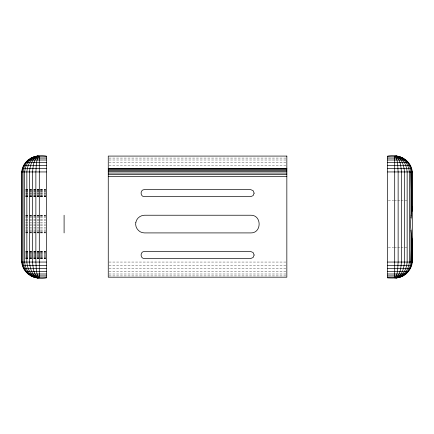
<?xml version="1.0" encoding="UTF-8"?>
<svg xmlns="http://www.w3.org/2000/svg" width="434" height="434" viewBox="0 0 434 434"><rect width="100%" height="100%" fill="white"/><g stroke="black" fill="none" stroke-linecap="round" stroke-linejoin="round"><path stroke-width="0.33" stroke-dasharray="2.17 1.63" d="M108.934 158.084L286.169 158.084M108.934 160.01L286.169 160.01M108.934 162.462L286.169 162.462M108.934 165.343L286.169 165.343M25.698 189.593L33.033 189.593M33.7 189.593L36.369 189.593M37.036 189.593L39.7 189.593M40.367 189.593L45.7 189.593M25.698 189.663L33.033 189.663M33.7 189.663L36.369 189.663M37.036 189.663L39.7 189.663M40.367 189.663L45.7 189.663M25.698 189.864L33.033 189.864M33.7 189.864L36.369 189.864M37.036 189.864L39.7 189.864M40.367 189.864L45.7 189.864M25.698 190.19L33.033 190.19M33.7 190.19L36.369 190.19M37.036 190.19L39.7 190.19M40.367 190.19L45.7 190.19M25.698 190.629L33.033 190.629M33.7 190.629L36.369 190.629M37.036 190.629L39.7 190.629M40.367 190.629L45.7 190.629M25.698 191.166L33.033 191.166M33.7 191.166L36.369 191.166M37.036 191.166L39.7 191.166M40.367 191.166L45.7 191.166M25.698 191.774L33.033 191.774M33.7 191.774L36.369 191.774M37.036 191.774L39.7 191.774M40.367 191.774L45.7 191.774M25.698 192.441L33.033 192.441M33.7 192.441L36.369 192.441M37.036 192.441L39.7 192.441M40.367 192.441L45.7 192.441M25.698 193.13L33.033 193.13M33.7 193.13L36.369 193.13M37.036 193.13L39.7 193.13M40.367 193.13L45.7 193.13M25.698 193.819L33.033 193.819M33.7 193.819L36.369 193.819M37.036 193.819L39.7 193.819M40.367 193.819L45.7 193.819M25.698 194.481L33.033 194.481M33.7 194.481L36.369 194.481M37.036 194.481L39.7 194.481M40.367 194.481L45.7 194.481M25.698 195.094L33.033 195.094M33.7 195.094L36.369 195.094M37.036 195.094L39.7 195.094M40.367 195.094L45.7 195.094M25.698 195.631L33.033 195.631M33.7 195.631L36.369 195.631M37.036 195.631L39.7 195.631M40.367 195.631L45.7 195.631M25.698 196.07L33.033 196.07M33.7 196.07L36.369 196.07M37.036 196.07L39.7 196.07M40.367 196.07L45.7 196.07M25.698 196.396L33.033 196.396M33.7 196.396L36.369 196.396M37.036 196.396L39.7 196.396M40.367 196.396L45.7 196.396M25.698 196.597L33.033 196.597M33.7 196.597L36.369 196.597M37.036 196.597L39.7 196.597M40.367 196.597L45.7 196.597M25.698 196.667L33.033 196.667M33.7 196.667L36.369 196.667M37.036 196.667L39.7 196.667M40.367 196.667L45.7 196.667M388.294 200.644L393.633 200.644M394.3 200.644L396.964 200.644M397.631 200.644L400.3 200.644M400.967 200.644L408.302 200.644M25.698 215.231L33.033 215.231M33.7 215.231L36.369 215.231M37.036 215.231L39.7 215.231M40.367 215.231L45.7 215.231M25.698 215.4L33.033 215.4M33.7 215.4L36.369 215.4M37.036 215.4L39.7 215.4M40.367 215.4L45.7 215.4M25.698 215.904L33.033 215.904M33.7 215.904L36.369 215.904M37.036 215.904L39.7 215.904M40.367 215.904L45.7 215.904M25.698 216.723L33.033 216.723M33.7 216.723L36.369 216.723M37.036 216.723L39.7 216.723M40.367 216.723L45.7 216.723M25.698 217.819L33.033 217.819M33.7 217.819L36.369 217.819M37.036 217.819L39.7 217.819M40.367 217.819L45.7 217.819M25.698 219.159L33.033 219.159M33.7 219.159L36.369 219.159M37.036 219.159L39.7 219.159M40.367 219.159L45.7 219.159M25.698 220.689L33.033 220.689M33.7 220.689L36.369 220.689M37.036 220.689L39.7 220.689M40.367 220.689L45.7 220.689M25.698 222.349L33.033 222.349M33.7 222.349L36.369 222.349M37.036 222.349L39.7 222.349M40.367 222.349L45.7 222.349M25.698 224.074L33.033 224.074M33.7 224.074L36.369 224.074M37.036 224.074L39.7 224.074M40.367 224.074L45.7 224.074M25.698 225.799L33.033 225.799M33.7 225.799L36.369 225.799M37.036 225.799L39.7 225.799M40.367 225.799L45.7 225.799M25.698 227.454L33.033 227.454M33.7 227.454L36.369 227.454M37.036 227.454L39.7 227.454M40.367 227.454L45.7 227.454M25.698 228.984L33.033 228.984M33.7 228.984L36.369 228.984M37.036 228.984L39.7 228.984M40.367 228.984L45.7 228.984M25.698 230.324L33.033 230.324M33.7 230.324L36.369 230.324M37.036 230.324L39.7 230.324M40.367 230.324L45.7 230.324M25.698 231.425L33.033 231.425M33.7 231.425L36.369 231.425M37.036 231.425L39.7 231.425M40.367 231.425L45.7 231.425M25.698 232.239L33.033 232.239M33.7 232.239L36.369 232.239M37.036 232.239L39.7 232.239M40.367 232.239L45.7 232.239M25.698 232.743L33.033 232.743M33.7 232.743L36.369 232.743M37.036 232.743L39.7 232.743M40.367 232.743L45.7 232.743M25.698 232.912L33.033 232.912M33.7 232.912L36.369 232.912M37.036 232.912L39.7 232.912M40.367 232.912L45.7 232.912M388.294 247.499L393.633 247.499M394.3 247.499L396.964 247.499M397.631 247.499L400.3 247.499M400.967 247.499L408.302 247.499M25.698 251.481L33.033 251.481M33.7 251.481L36.369 251.481M37.036 251.481L39.7 251.481M40.367 251.481L45.7 251.481M25.698 251.546L33.033 251.546M33.7 251.546L36.369 251.546M37.036 251.546L39.7 251.546M40.367 251.546L45.7 251.546M25.698 251.747L33.033 251.747M33.7 251.747L36.369 251.747M37.036 251.747L39.7 251.747M40.367 251.747L45.7 251.747M25.698 252.078L33.033 252.078M33.7 252.078L36.369 252.078M37.036 252.078L39.7 252.078M40.367 252.078L45.7 252.078M25.698 252.517L33.033 252.517M33.7 252.517L36.369 252.517M37.036 252.517L39.7 252.517M40.367 252.517L45.7 252.517M25.698 253.049L33.033 253.049M33.7 253.049L36.369 253.049M37.036 253.049L39.7 253.049M40.367 253.049L45.7 253.049M25.698 253.662L33.033 253.662M33.7 253.662L36.369 253.662M37.036 253.662L39.7 253.662M40.367 253.662L45.7 253.662M25.698 254.324L33.033 254.324M33.7 254.324L36.369 254.324M37.036 254.324L39.7 254.324M40.367 254.324L45.7 254.324M25.698 255.018L33.033 255.018M33.7 255.018L36.369 255.018M37.036 255.018L39.7 255.018M40.367 255.018L45.7 255.018M25.698 255.707L33.033 255.707M33.7 255.707L36.369 255.707M37.036 255.707L39.7 255.707M40.367 255.707L45.7 255.707M25.698 256.369L33.033 256.369M33.7 256.369L36.369 256.369M37.036 256.369L39.7 256.369M40.367 256.369L45.7 256.369M25.698 256.982L33.033 256.982M33.7 256.982L36.369 256.982M37.036 256.982L39.7 256.982M40.367 256.982L45.7 256.982M25.698 257.519L33.033 257.519M33.7 257.519L36.369 257.519M37.036 257.519L39.7 257.519M40.367 257.519L45.7 257.519M25.698 257.959L33.033 257.959M33.7 257.959L36.369 257.959M37.036 257.959L39.7 257.959M40.367 257.959L45.7 257.959M25.698 258.284L33.033 258.284M33.7 258.284L36.369 258.284M37.036 258.284L39.7 258.284M40.367 258.284L45.7 258.284M25.698 258.485L33.033 258.485M33.7 258.485L36.369 258.485M37.036 258.485L39.7 258.485M40.367 258.485L45.7 258.485M25.698 258.55L33.033 258.55M33.7 258.55L36.369 258.55M37.036 258.55L39.7 258.55M40.367 258.55L45.7 258.55M108.934 262.055L286.169 262.055M108.934 265.456L286.169 265.456M108.934 268.657L286.169 268.657M108.934 271.538L286.169 271.538M108.934 273.99L286.169 273.99M108.934 275.916L286.169 275.916"/><path stroke-width="0.65" d="M396.437 277.917C404.613 277.169 411.551 270.23 412.3 262.055L412.3 171.945C411.058 159.641 398.911 154.065 387.633 156.083L387.633 277.917C393.839 278.221 400.734 278.389 405.703 273.99C409.213 270.968 411.454 266.65 411.964 262.055L412.191 240.181L412.3 241.266M396.307 277.917C404.255 277.071 410.336 269.834 410.96 262.055L411.73 236.085L411.964 262.055M396.307 156.083C404.255 156.929 410.336 164.166 410.96 171.945L410.955 218.112L411.182 215.823M412.3 206.877L412.235 207.506A23.452 2.295 -90 0 0 411.964 210.859L411.79 211.727L410.96 171.945M410.955 218.112L410.889 218.611A20.789 9.798 90 0 0 410.743 228.284L410.982 230.329A22.91 6.635 -90 0 0 411.709 235.971M21.7 171.945C22.937 159.641 35.089 154.065 46.367 156.083L46.367 277.917C35.089 279.935 22.937 274.359 21.7 262.055L21.7 171.945L46.367 171.945M38.957 156.083C35.713 160.52 36.391 166.71 35.865 171.945L35.865 262.055C36.391 267.29 35.713 273.48 38.957 277.917M395.043 277.917C398.293 273.48 397.609 267.29 398.135 262.055L398.135 171.945C397.609 166.71 398.293 160.52 395.043 156.083M38.631 156.083C33.293 159.126 33.158 166.504 32.561 171.945L32.561 262.055C33.158 267.496 33.293 274.874 38.631 277.917M395.369 277.917C400.707 274.874 400.842 267.496 401.434 262.055L401.434 171.945C400.842 166.504 400.707 159.126 395.369 156.083M38.333 156.083C31.818 158.079 30.022 165.956 29.523 171.945L29.523 262.055C30.022 268.044 31.818 275.921 38.333 277.917M395.667 277.917C402.188 275.921 403.978 268.044 404.477 262.055L404.477 171.945C403.978 165.956 402.188 158.079 395.667 156.083M38.073 156.083C30.857 157.45 27.32 165.278 26.854 171.945L26.854 262.055C27.32 268.722 30.857 276.55 38.073 277.917M395.927 277.917C403.143 276.55 406.68 268.722 407.146 262.055L407.146 171.945C406.68 165.278 403.143 157.45 395.927 156.083M37.856 156.083C30.201 157.103 25.194 164.649 24.667 171.945L24.667 262.055C25.194 269.351 30.201 276.897 37.856 277.917M396.144 277.917C403.799 276.897 408.806 269.351 409.333 262.055L409.333 171.945C408.806 164.649 403.799 157.103 396.144 156.083M37.693 156.083C29.745 156.929 23.669 164.166 23.04 171.945L23.04 262.055C23.669 269.834 29.745 277.071 37.693 277.917M37.595 156.083C29.479 156.853 22.752 163.868 22.036 171.945L22.036 262.055C22.752 270.132 29.479 277.147 37.595 277.917M34.167 156.761L46.367 156.761M387.633 156.761L399.833 156.761M30.96 158.084L46.367 158.084M387.633 158.084L403.04 158.084M28.08 160.01L46.367 160.01M387.633 160.01L405.92 160.01M25.628 162.462L46.367 162.462M387.633 162.462L408.372 162.462M23.702 165.343L46.367 165.343M387.633 165.343L410.298 165.343M108.256 168.419L286.841 168.419M22.378 168.544L46.367 168.544M387.633 168.544L411.622 168.544M108.256 168.755L286.841 168.755M108.256 169.417L286.841 169.417M108.256 170.383L286.841 170.383M108.256 171.609L286.841 171.609M387.633 171.945L412.3 171.945M108.256 173.047L286.841 173.047M108.256 174.647L286.841 174.647M108.256 176.35L286.841 176.35M21.7 262.055L46.367 262.055M387.633 262.055L412.3 262.055M22.378 265.456L46.367 265.456M387.633 265.456L411.622 265.456M23.702 268.657L46.367 268.657M387.633 268.657L410.298 268.657M25.628 271.538L46.367 271.538M387.633 271.538L408.372 271.538M28.08 273.99L46.367 273.99M387.633 273.99L405.92 273.99M30.96 275.916L46.367 275.916M387.633 275.916L403.04 275.916M34.167 277.239L46.367 277.239M387.633 277.239L399.833 277.239M396.405 156.083C404.521 156.853 411.248 163.868 411.964 171.945L411.964 210.859M410.96 230.069L410.96 262.055M394.701 156.083L394.701 277.917M64.096 215.231L64.096 232.912M39.299 156.083L39.299 277.917M411.096 215.709A23.045 6.673 -90 0 1 411.703 211.694M412.116 240.843A23.436 2.512 -89.5 0 1 411.866 237.908M254.134 193.13L253.098 195.631L250.597 196.667L144.506 196.667C139.954 196.857 139.954 189.403 144.506 189.593L250.597 189.593L253.098 190.629L254.134 193.13M254.134 255.018L253.098 257.519L250.597 258.55L144.506 258.55C139.954 258.745 139.954 251.286 144.506 251.481L250.597 251.481L253.098 252.517L254.134 255.018M135.831 222.349C134.659 227.595 139.13 233.042 144.506 232.912L250.597 232.912C261.973 233.394 261.973 214.749 250.597 215.231L144.506 215.231C140.399 215.204 136.607 218.318 135.831 222.349M286.841 156.083L108.256 156.083L108.256 277.185L286.841 277.185L286.841 156.083"/></g></svg>
